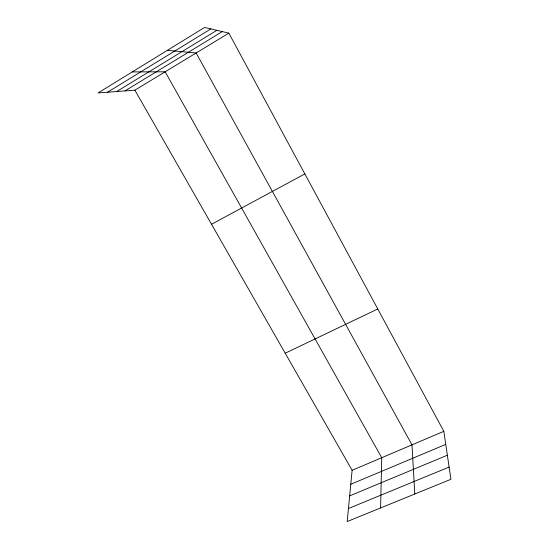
<?xml version="1.0" encoding="UTF-8"?>
<svg xmlns="http://www.w3.org/2000/svg" width="549" height="549" viewBox="0 0 549 549"><rect width="100%" height="100%" fill="white"/><g stroke="black" fill="none" stroke-linecap="round" stroke-linejoin="round"><path stroke-width="0.82" d="M380.594 507.942L381.74 457.715L165.16 71.795L132.268 71.912M134.889 90.173L352.122 470.294L347.188 521.55L450.921 479.298L443.832 431.336L228.844 33.132L204.592 27.45L98.079 92.939L134.889 90.173L228.844 33.132M107.529 92.225L210.843 28.912M116.642 91.546L216.855 30.325M124.952 90.921L222.324 31.602M211.516 224.267L304.853 173.916M285.212 353.213L377.774 308.977M352.122 470.294L443.832 431.336M350.777 484.28L445.761 444.374M349.658 495.877L447.366 455.217M348.443 508.525L449.116 467.069M167.39 50.323L196.144 52.985L411.983 444.862L414.804 494.011"/></g></svg>
